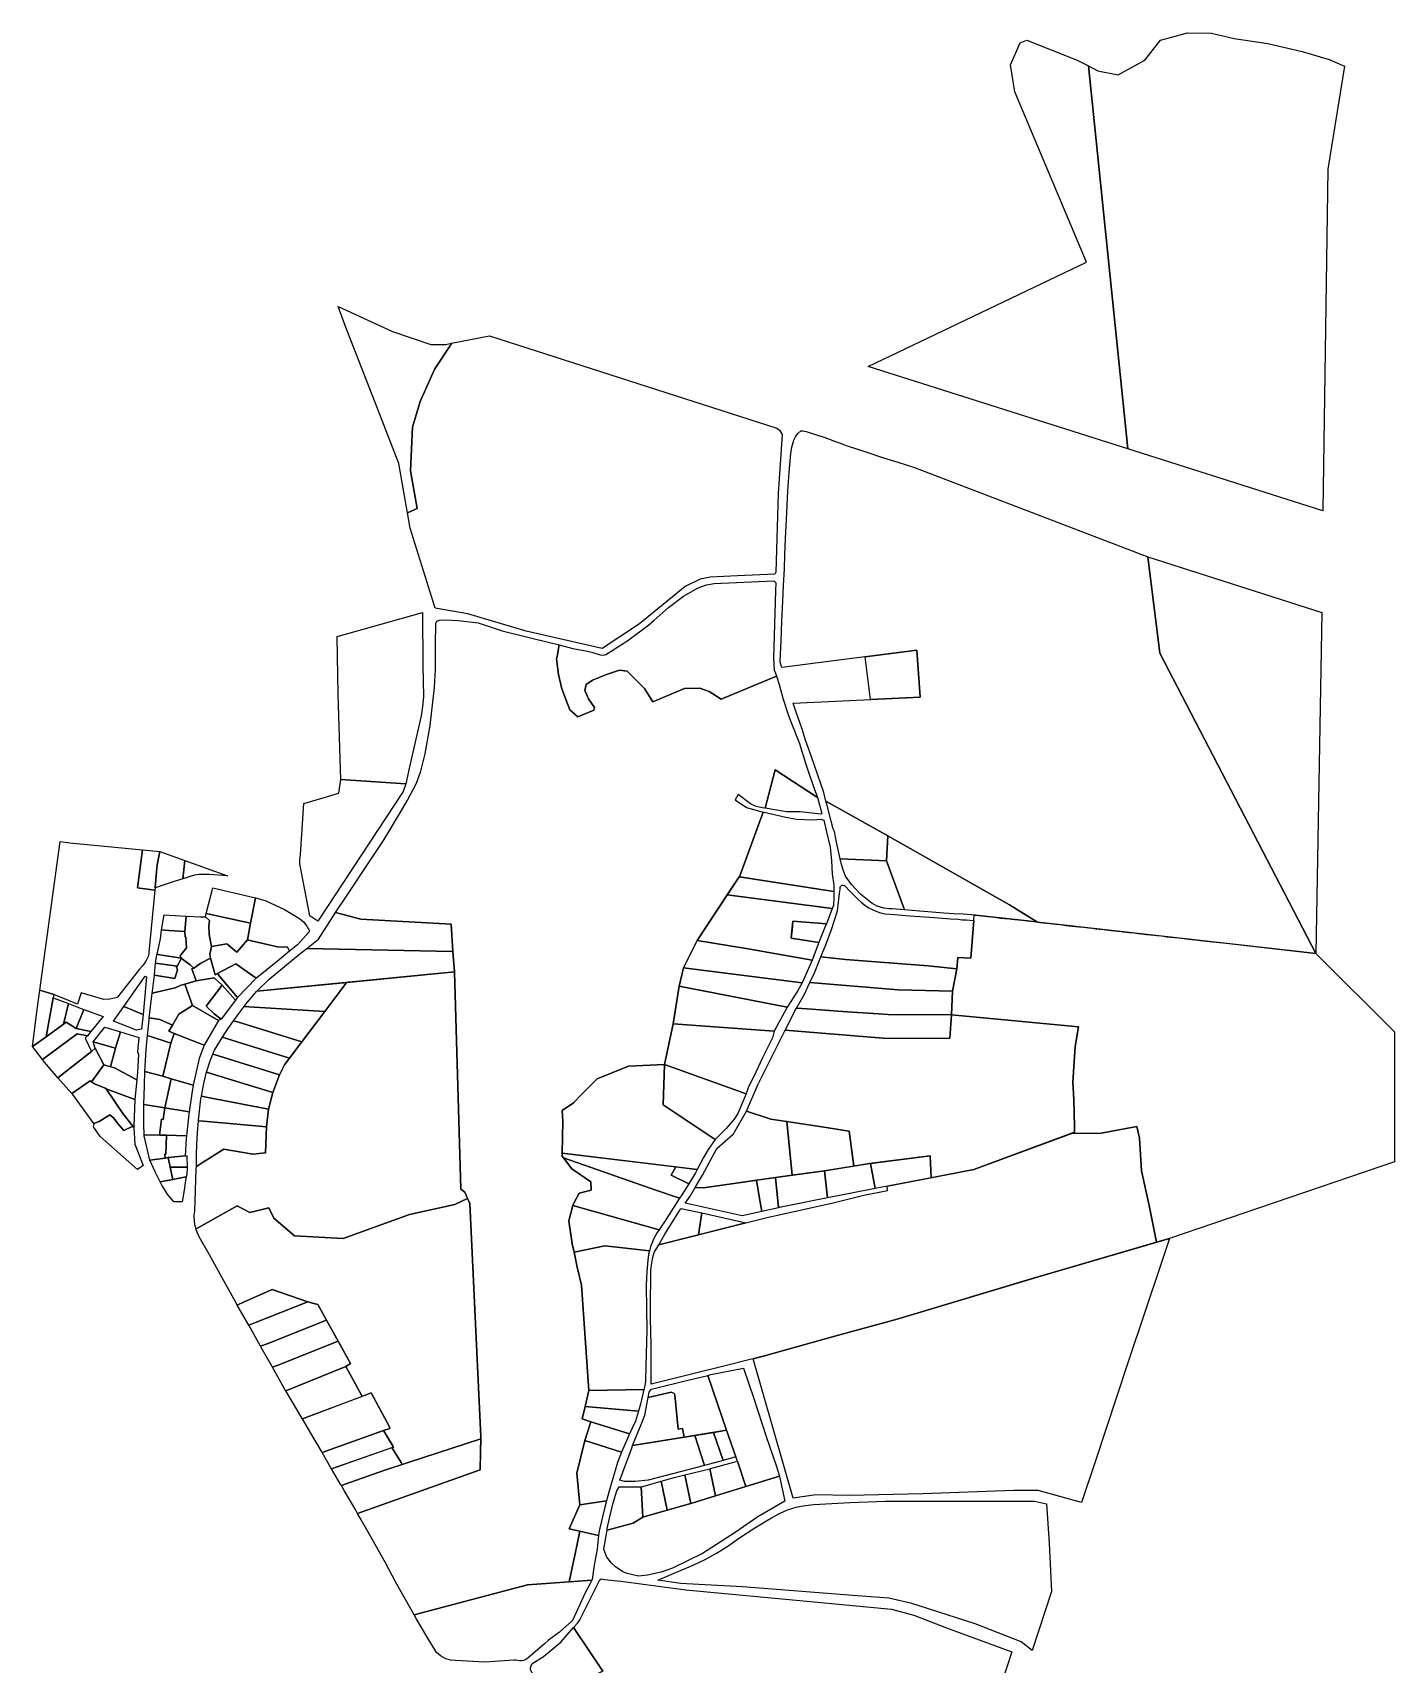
# Model space of a CAD drawing. Header units: millimetres. Extents: x 522658 to 553925, y 7796479 to 7820139.
# Drawn here: x 545948 to 547020, y 7798577 to 7799863 of the extents above; entities that cross this region are included whole.
import ezdxf

# ---------------------------------------------------------------- set-up
doc = ezdxf.new("R2010")
doc.units = ezdxf.units.MM
doc.layers.add('ZONA RESIDENCIAL 2 (ZR_2)', color=2, linetype='Continuous')

msp = doc.modelspace()

# ---------------------------------------------------------------- linework, layer by layer
at = {"layer": 'ZONA RESIDENCIAL 2 (ZR_2)'}
for points in [[(546779.2, 7799836.8), (546810.3, 7799535.1), (546605.8, 7799600), (546777.8, 7799682.1), (546721.2, 7799816.5), (546718, 7799837.7), (546725.4, 7799855.1), (546730.7, 7799857.2), (546770.4, 7799841.3), (546779.2, 7799836.8)], [(546810.3, 7799535.1), (546779.2, 7799836.8), (546786.8, 7799832.9), (546802.7, 7799829.7), (546823.8, 7799841.3), (546836, 7799857.2), (546857.2, 7799863), (546876.2, 7799862.5), (546894.2, 7799858.3), (546920.7, 7799854.6), (546947.6, 7799848.2), (546968.8, 7799841.9), (546981, 7799836.6), (546967.8, 7799755.6), (546964, 7799486.3), (546810.3, 7799535.1)], [(546277.4, 7799618.3), (546277.1, 7799617.5), (546264.3, 7799598.2), (546261.7, 7799592.3), (546252.9, 7799572.5), (546246.7, 7799552.3), (546245.1, 7799517.7), (546250.4, 7799488.1), (546242.9, 7799484.7), (546236, 7799523.5), (546219.3, 7799566.9), (546193.9, 7799631.6), (546188.2, 7799647.3), (546230.9, 7799627.6), (546261.2, 7799617.2), (546273, 7799617.4), (546277.4, 7799618.3)], [(546242.9, 7799484.7), (546250.4, 7799488.1), (546245.1, 7799517.7), (546246.7, 7799552.3), (546252.9, 7799572.5), (546261.7, 7799592.3), (546264.3, 7799598.2), (546277.1, 7799617.5), (546277.4, 7799618.3), (546307.3, 7799624.2), (546533.9, 7799551.4), (546536, 7799549.9), (546538, 7799546.5), (546534.9, 7799499.8), (546533, 7799437.8), (546532.1, 7799436.4), (546502.7, 7799435), (546481.3, 7799433.9), (546473.4, 7799432.5), (546461.6, 7799426.7), (546425.5, 7799397.1), (546396.2, 7799377.9), (546336.3, 7799391.4), (546290.3, 7799405.1), (546264.7, 7799409.5), (546263.4, 7799413.8), (546245, 7799472.7), (546242.9, 7799484.7)], [(546739.2, 7799162.2), (546717.1, 7799175.7), (546621.2, 7799230.2), (546572.5, 7799257.6), (546570.7, 7799264.4), (546565.9, 7799278.7), (546561.1, 7799292.5), (546556.2, 7799306.4), (546553.7, 7799314.2), (546549, 7799327.6), (546546.7, 7799334.6), (546646.7, 7799339.5), (546644, 7799376.5), (546537.6, 7799362.9), (546536.5, 7799366.9), (546536.3, 7799368.1), (546537.2, 7799383.6), (546537.8, 7799399.4), (546538.5, 7799415.2), (546539.1, 7799427.5), (546539.7, 7799440.5), (546540.1, 7799451.7), (546540.7, 7799464.5), (546541.3, 7799479.5), (546542.4, 7799501.7), (546543.4, 7799516.5), (546544.8, 7799531.4), (546545.7, 7799536.5), (546547.3, 7799541.9), (546548.4, 7799544.5), (546550.4, 7799547.2), (546552.8, 7799549.2), (546554.3, 7799549.4), (546557, 7799548.8), (546571.7, 7799544), (546589.2, 7799537.4), (546604.8, 7799532.4), (546617.8, 7799528.1), (546629.2, 7799524.5), (546642.2, 7799520.3), (546826.2, 7799450.1), (546835.5, 7799374), (546958.5, 7799137.5), (546739.2, 7799162.2)], [(546826.2, 7799450.1), (546963.1, 7799406.1), (546958.5, 7799137.5), (546835.5, 7799374), (546826.2, 7799450.1)], [(546533.5, 7799356.1), (546489.9, 7799337.9), (546480.5, 7799344), (546473.1, 7799346.5), (546461, 7799346.2), (546436.1, 7799335.8), (546429.5, 7799346.2), (546422.7, 7799353.2), (546416, 7799359.8), (546409.8, 7799360.6), (546400.5, 7799357.6), (546388.6, 7799352.9), (546383.6, 7799349.5), (546382.5, 7799344.7), (546385.3, 7799338.1), (546390.2, 7799331.2), (546389.6, 7799329.1), (546377, 7799324), (546370.8, 7799329.4), (546364.5, 7799345.9), (546361.9, 7799357.2), (546360.3, 7799369.6), (546360.7, 7799371.6), (546362.2, 7799380.6), (546373.2, 7799377.9), (546383.4, 7799376), (546384.6, 7799375.8), (546388.8, 7799374.7), (546394.7, 7799372.9), (546397, 7799372.5), (546399.2, 7799373), (546403.3, 7799375.7), (546416.3, 7799384.2), (546432.9, 7799396.5), (546437.2, 7799400.2), (546448.4, 7799410.2), (546460.3, 7799419), (546471.7, 7799425.7), (546478.3, 7799427.9), (546484.4, 7799429), (546531.5, 7799431), (546533, 7799429.6), (546532.8, 7799423.3), (546531.1, 7799370.3), (546531.7, 7799360.5), (546532.2, 7799360), (546533.5, 7799356.1)], [(546190.2, 7799274.5), (546188.1, 7799341.6), (546187.3, 7799386.8), (546187.3, 7799387.3), (546254.6, 7799406.2), (546254.8, 7799364.4), (546255.3, 7799339.6), (546254.7, 7799332.2), (546253.7, 7799324.7), (546244.5, 7799284.5), (546241.5, 7799271.1), (546190.2, 7799274.5)], [(546370.1, 7798642.4), (546337.3, 7798639.9), (546248, 7798616.3), (546241.2, 7798628.4), (546233.3, 7798642.3), (546225.5, 7798657.2), (546212.6, 7798680.1), (546206.4, 7798691.3), (546203.5, 7798696.2), (546300, 7798730.6), (546300.5, 7798756.7), (546291.8, 7798940.4), (546288.1, 7798949.3), (546284.8, 7798951.8), (546279.8, 7799123.1), (546278.6, 7799139), (546277.2, 7799160.5), (546206.1, 7799164.6), (546186.1, 7799169.7), (546195.4, 7799183.3), (546212.3, 7799209.1), (546224.4, 7799227.3), (546238.2, 7799250.1), (546242.8, 7799258.4), (546249.9, 7799271.7), (546253.4, 7799281.1), (546256.8, 7799294.8), (546260.8, 7799317), (546264.1, 7799347), (546264.9, 7799361.3), (546265, 7799367.5), (546265, 7799380.9), (546265.1, 7799397.5), (546266, 7799399.4), (546267.7, 7799400.1), (546272.4, 7799400.3), (546282.8, 7799399.9), (546298.4, 7799398.1), (546317.3, 7799391.8), (546356.8, 7799382.1), (546361.4, 7799380.8), (546362.2, 7799380.6), (546360.7, 7799371.6), (546360.3, 7799369.6), (546361.9, 7799357.2), (546364.5, 7799345.9), (546370.8, 7799329.4), (546377, 7799324), (546389.6, 7799329.1), (546390.2, 7799331.2), (546385.3, 7799338.1), (546382.5, 7799344.7), (546383.6, 7799349.5), (546388.6, 7799352.9), (546400.5, 7799357.6), (546409.8, 7799360.6), (546416, 7799359.8), (546422.7, 7799353.2), (546429.5, 7799346.2), (546436.1, 7799335.8), (546461, 7799346.2), (546473.1, 7799346.5), (546480.5, 7799344), (546489.9, 7799337.9), (546533.5, 7799356.1), (546535.7, 7799349.4), (546538.6, 7799338.6), (546543, 7799325.1), (546545.2, 7799319.6), (546551.6, 7799302.9), (546556.4, 7799287.5), (546559.2, 7799278.7), (546563.2, 7799267.4), (546565.8, 7799260.5), (546565.8, 7799260.4), (546532.5, 7799282.2), (546524.5, 7799251.9), (546524.1, 7799252), (546522.5, 7799252.2), (546519.9, 7799252.7), (546517.4, 7799253.4), (546513.1, 7799255.5), (546503.4, 7799262.8), (546500.9, 7799258.6), (546509.8, 7799252.6), (546523.1, 7799248.9), (546504.3, 7799197.8), (546504.1, 7799197.8), (546471.1, 7799147.6), (546460.2, 7799126.1), (546456.8, 7799111.7), (546452, 7799082.1), (546445.2, 7799050.1), (546417, 7799048.7), (546392.2, 7799038.8), (546380.2, 7799026.7), (546373.6, 7799019.7), (546364.7, 7799013.8), (546365.1, 7799005.3), (546364.8, 7798980.2), (546364.7, 7798977.8), (546365.8, 7798976.4), (546372.3, 7798967.9), (546387.2, 7798957.5), (546387.6, 7798950.9), (546378.1, 7798948.6), (546373.6, 7798940.3), (546373.2, 7798939), (546369.8, 7798926.8), (546372.5, 7798908.8), (546374, 7798902), (546376.6, 7798890.2), (546380, 7798876), (546385.8, 7798793.2), (546382.8, 7798780.5), (546380.5, 7798770.8), (546387.3, 7798768.5), (546382.5, 7798753.8), (546376.2, 7798728.1), (546378.6, 7798702.9), (546370.1, 7798684), (546378.5, 7798682.2), (546376.1, 7798670.7), (546370.1, 7798642.4)], [(546607.6, 7799337.5), (546603.4, 7799371.3), (546644, 7799376.5), (546646.7, 7799339.5), (546607.6, 7799337.5)], [(546158.1, 7799211.1), (546158.4, 7799215.4), (546161.2, 7799255.6), (546188.8, 7799263.8), (546190.2, 7799274.5), (546241.5, 7799271.1), (546239.3, 7799265.2), (546172.1, 7799162.9), (546165.8, 7799167.2), (546157.9, 7799208), (546158.1, 7799211.1)], [(546565.8, 7799260.4), (546569.2, 7799247.7), (546568.4, 7799247.3), (546552.2, 7799249), (546541.5, 7799249), (546524.5, 7799251.9), (546532.5, 7799282.2), (546565.8, 7799260.4)], [(546504.3, 7799197.8), (546523.1, 7799248.9), (546523.7, 7799248.7), (546540.8, 7799244.9), (546549.3, 7799243.2), (546562.1, 7799242.8), (546568.4, 7799243.4), (546570.7, 7799242.6), (546572.6, 7799234.4), (546575.7, 7799221.2), (546576.8, 7799210.6), (546577.5, 7799200.3), (546578.7, 7799191.4), (546578.8, 7799186.2), (546504.3, 7799197.8)], [(546620.2, 7799210.6), (546583.8, 7799212), (546583.8, 7799212), (546580.9, 7799225.1), (546579.1, 7799233.5), (546578.2, 7799235.8), (546576.6, 7799241.8), (546573.2, 7799255), (546572.5, 7799257.6), (546621.2, 7799230.2), (546620.2, 7799210.6)], [(545982.8, 7799097.4), (545964.1, 7799105.1), (545953.2, 7799108.5), (545969.1, 7799225.6), (545976.8, 7799224.7), (546034, 7799219.2), (546030.1, 7799189.2), (546043.8, 7799187.3), (546038.8, 7799135.7), (546036.7, 7799131.4), (546034.3, 7799127.9), (546031.8, 7799125), (546014.4, 7799103.1), (546013, 7799102.6), (546008.3, 7799101.4), (546003.7, 7799101.2), (545985.7, 7799106.5), (545982.8, 7799097.4)], [(546634.3, 7799171.8), (546620.2, 7799210.6), (546621.2, 7799230.2), (546717.1, 7799175.7), (546739.2, 7799162.2), (546731.2, 7799163.1), (546731, 7799163.1), (546690.2, 7799167.7), (546680.6, 7799168.4), (546673.4, 7799168.8), (546665.3, 7799169.2), (546646.5, 7799170.7), (546634.3, 7799171.8)], [(546047.6, 7799217.9), (546045.7, 7799207.3), (546045, 7799202), (546044, 7799189.3), (546043.8, 7799187.3), (546030.1, 7799189.2), (546034, 7799219.2), (546047.6, 7799217.9)], [(546067.4, 7799210.8), (546065.8, 7799196.2), (546059.1, 7799194.1), (546044, 7799189.3), (546045, 7799202), (546045.7, 7799207.3), (546047.6, 7799217.9), (546067.4, 7799210.8)], [(546065.8, 7799196.2), (546067.4, 7799210.8), (546101, 7799198.7), (546086.7, 7799199.7), (546081.2, 7799199.8), (546078.7, 7799199.7), (546074.9, 7799199.1), (546065.8, 7799196.2)], [(546620.2, 7799210.6), (546634.3, 7799171.8), (546624.7, 7799172.6), (546622.3, 7799172.7), (546618.1, 7799173.2), (546612.9, 7799174.8), (546608.9, 7799176.8), (546599.8, 7799184.2), (546592.7, 7799191.9), (546587.9, 7799198.4), (546586.3, 7799202.6), (546584.8, 7799207.6), (546583.8, 7799212), (546620.2, 7799210.6)], [(546577.5, 7799173), (546494.7, 7799183.6), (546504.1, 7799197.8), (546578.8, 7799186.2), (546578.8, 7799181.7), (546578.4, 7799175.2), (546577.5, 7799173)], [(546123.2, 7799181.3), (546119.1, 7799161.3), (546084.3, 7799169), (546089.4, 7799189.3), (546123.2, 7799181.3)], [(546577.5, 7799173), (546572.8, 7799160.9), (546546.5, 7799162.8), (546545.8, 7799155.9), (546545.2, 7799149.5), (546566.9, 7799146.2), (546561.6, 7799132.1), (546509.5, 7799141.4), (546471.1, 7799147.6), (546483.7, 7799166.8), (546494.7, 7799183.6), (546577.5, 7799173)], [(546689.1, 7799163.4), (546686.5, 7799133.8), (546676.5, 7799134.2), (546675.6, 7799125.5), (546653.1, 7799127.7), (546587.8, 7799132.8), (546568.5, 7799134.7), (546572.4, 7799144.3), (546576.9, 7799156.4), (546581.6, 7799171), (546583.5, 7799186.7), (546583.6, 7799188), (546583.8, 7799189.5), (546584, 7799190.3), (546584.2, 7799190.5), (546585, 7799191.2), (546585.8, 7799191.4), (546587.2, 7799191), (546588.1, 7799190), (546590.8, 7799187.2), (546594.2, 7799183.7), (546597.8, 7799180), (546600.2, 7799177.8), (546603.3, 7799175.4), (546606.4, 7799173.4), (546609, 7799172), (546612.5, 7799170.5), (546615.5, 7799169.5), (546619.2, 7799168.8), (546626.4, 7799168.2), (546638.5, 7799167.2), (546657.9, 7799165.7), (546670.7, 7799164.8), (546676.6, 7799164.4), (546679.7, 7799164.1), (546682.9, 7799163.9), (546689.1, 7799163.4)], [(546156.1, 7799144.3), (546149.9, 7799139.2), (546148.2, 7799142.5), (546140.3, 7799142.8), (546119.8, 7799147.5), (546116.8, 7799148.2), (546119.1, 7799161.3), (546123.2, 7799181.3), (546130.8, 7799179.1), (546145.9, 7799172), (546157.7, 7799164.9), (546160.9, 7799162.5), (546163.5, 7799159.1), (546165.5, 7799155.4), (546165.3, 7799154.4), (546156.1, 7799144.3)], [(546278.6, 7799139), (546163.5, 7799141.5), (546172.8, 7799148.7), (546183.9, 7799166.4), (546186.1, 7799169.7), (546206.1, 7799164.6), (546277.2, 7799160.5), (546278.6, 7799139)], [(546067.3, 7799154.7), (546054.8, 7799155.6), (546049.1, 7799156), (546051.1, 7799168), (546068.4, 7799167), (546067.3, 7799154.7)], [(546083.6, 7799166.4), (546086.8, 7799163.5), (546086.3, 7799159.2), (546086.6, 7799152.3), (546088.3, 7799143), (546087.2, 7799136.8), (546087.6, 7799133.9), (546080.1, 7799129.9), (546074.4, 7799126), (546071.6, 7799128.5), (546065.5, 7799133), (546063.4, 7799135.4), (546068.8, 7799141.8), (546068.1, 7799150.2), (546067.6, 7799150.5), (546067.3, 7799154.7), (546068.4, 7799167), (546079.8, 7799166.3), (546083.6, 7799166.4)], [(546116.8, 7799148.2), (546108.4, 7799138.5), (546100.6, 7799145.2), (546088.3, 7799143), (546086.6, 7799152.3), (546086.3, 7799159.2), (546086.8, 7799163.5), (546083.6, 7799166.4), (546084.3, 7799169), (546119.1, 7799161.3), (546116.8, 7799148.2)], [(546545.2, 7799149.5), (546546.5, 7799162.8), (546572.8, 7799160.9), (546572.5, 7799160.1), (546567.2, 7799147), (546566.9, 7799146.2), (546545.2, 7799149.5)], [(546832.9, 7798909.9), (546827, 7798938.8), (546821.1, 7798966.2), (546819.5, 7798992), (546817.5, 7799001.2), (546788.1, 7798995.6), (546766.7, 7798996), (546768.4, 7798996.6), (546768.4, 7799001.1), (546767.8, 7799022.5), (546767, 7799036), (546768.9, 7799064.3), (546771.5, 7799079.7), (546671.3, 7799089), (546672.2, 7799107.9), (546675.6, 7799125.5), (546676.5, 7799134.2), (546686.5, 7799133.8), (546689.1, 7799163.4), (546689.3, 7799167.7), (546690.8, 7799167.6), (546692.8, 7799167.4), (546695.5, 7799167.1), (546697.7, 7799166.8), (546700, 7799166.6), (546702.8, 7799166.3), (546705.2, 7799166), (546707.1, 7799165.8), (546710.1, 7799165.4), (546713.1, 7799165.1), (546715.2, 7799164.9), (546718.6, 7799164.5), (546721.2, 7799164.2), (546724.2, 7799163.9), (546726.8, 7799163.6), (546731.3, 7799163.1), (546733.7, 7799162.8), (546738, 7799162.3), (546740.9, 7799162), (546743.9, 7799161.6), (546746.9, 7799161.3), (546749.1, 7799161.1), (546751.6, 7799160.8), (546753.6, 7799160.6), (546756.9, 7799160.2), (546761.8, 7799159.6), (546766.3, 7799159.1), (546772, 7799158.5), (546775.5, 7799158.1), (546779.6, 7799157.6), (546782.5, 7799157.3), (546784.1, 7799157.1), (546785.1, 7799157), (546786.6, 7799156.8), (546788.1, 7799156.7), (546789.8, 7799156.5), (546793, 7799156.1), (546795.2, 7799155.9), (546797.1, 7799155.7), (546798.2, 7799155.5), (546800.1, 7799155.3), (546802.4, 7799155.1), (546805.1, 7799154.8), (546806.7, 7799154.6), (546811.1, 7799154.1), (546815.2, 7799153.7), (546818.5, 7799153.3), (546821.2, 7799153), (546825.1, 7799152.5), (546828.1, 7799152.2), (546833.1, 7799151.6), (546836.5, 7799151.3), (546838.7, 7799151), (546841.3, 7799150.7), (546844, 7799150.4), (546850.1, 7799149.7), (546860.5, 7799148.6), (546863.8, 7799148.2), (546867.5, 7799147.8), (546874.7, 7799147), (546887.9, 7799145.5), (546958.5, 7799137.5), (547020.3, 7799075.8), (547020.3, 7798973.4), (546843.1, 7798912.9), (546832.9, 7798909.9)], [(546064.8, 7799133.8), (546047.7, 7799136.4), (546045.5, 7799136.8), (546048.2, 7799148.9), (546049.1, 7799156), (546054.8, 7799155.6), (546067.3, 7799154.7), (546067.6, 7799150.5), (546068.1, 7799150.2), (546068.8, 7799141.8), (546063.4, 7799135.4), (546064.8, 7799133.8)], [(546123.7, 7799117.9), (546107.7, 7799129.4), (546093.2, 7799121.6), (546091.4, 7799120.6), (546087.6, 7799133.9), (546087.2, 7799136.8), (546088.3, 7799143), (546100.6, 7799145.2), (546108.4, 7799138.5), (546116.8, 7799148.2), (546119.8, 7799147.5), (546140.3, 7799142.8), (546148.2, 7799142.5), (546149.9, 7799139.2), (546140.4, 7799131.4), (546124.1, 7799118.2), (546123.7, 7799117.9)], [(546561.6, 7799132.1), (546553.7, 7799114.4), (546460.2, 7799126.1), (546471.1, 7799147.6), (546509.5, 7799141.4), (546561.6, 7799132.1)], [(546043.4, 7799120.3), (546059.4, 7799117.7), (546061.6, 7799124.7), (546060.9, 7799126.7), (546061.3, 7799127.5), (546064.8, 7799133.8), (546065.5, 7799133), (546071.6, 7799128.5), (546074.4, 7799126), (546072.9, 7799125.5), (546076.2, 7799116), (546067.5, 7799113.4), (546063.8, 7799112.2), (546059.9, 7799110.4), (546041.7, 7799106.1), (546041.9, 7799107.8), (546043.4, 7799120.3)], [(546064.8, 7799133.8), (546061.3, 7799127.5), (546044.4, 7799129.8), (546045.4, 7799136.4), (546045.5, 7799136.8), (546047.7, 7799136.4), (546064.8, 7799133.8)], [(546107.2, 7799100.8), (546096.7, 7799112.6), (546090.4, 7799118.4), (546076.2, 7799116), (546072.9, 7799125.5), (546074.4, 7799126), (546080.1, 7799129.9), (546087.6, 7799133.9), (546091.4, 7799120.6), (546093.2, 7799121.6), (546094.4, 7799119.8), (546108.9, 7799102.7), (546108, 7799101.8), (546107.2, 7799100.8)], [(546279.8, 7799123.1), (546124.2, 7799107.7), (546133.8, 7799117.3), (546157.9, 7799137.2), (546163.5, 7799141.5), (546278.6, 7799139), (546279.8, 7799123.1)], [(546675.6, 7799125.5), (546672.2, 7799107.9), (546629.3, 7799108.7), (546559.8, 7799114.7), (546563.5, 7799122.2), (546568.5, 7799134.7), (546587.8, 7799132.8), (546653.1, 7799127.7), (546675.6, 7799125.5)], [(546034.6, 7799089.5), (546019.3, 7799095.6), (546036.2, 7799119.5), (546037.3, 7799119), (546034.6, 7799089.5)], [(546061.3, 7799127.5), (546060.9, 7799126.7), (546061.6, 7799124.7), (546059.4, 7799117.7), (546043.4, 7799120.3), (546043.4, 7799121), (546044.4, 7799129.8), (546061.3, 7799127.5)], [(546093.8, 7799084.7), (546073.5, 7799096.5), (546067.5, 7799113.4), (546076.2, 7799116), (546090.4, 7799118.4), (546096.7, 7799112.6), (546084.2, 7799095.9), (546090.6, 7799090), (546096, 7799085.8), (546093.8, 7799084.7)], [(546076.5, 7798969.7), (546080.6, 7798972.2), (546098.2, 7798983.2), (546121, 7798979.3), (546131, 7798980.4), (546131.8, 7799001), (546133.4, 7799014.7), (546136.6, 7799028), (546141.9, 7799041.8), (546145.9, 7799049.8), (546149.9, 7799055), (546159.5, 7799067.8), (546176.8, 7799090.6), (546194.3, 7799113.8), (546195, 7799114.7), (546279.8, 7799123.1), (546284.8, 7798951.8), (546288.1, 7798949.3), (546290.1, 7798944.5), (546280.2, 7798939.8), (546244.3, 7798931.8), (546192.1, 7798912.9), (546153.7, 7798915), (546137.6, 7798928.8), (546133.5, 7798937.1), (546118.7, 7798933.5), (546108.5, 7798938.7), (546078.6, 7798921.9), (546076.2, 7798920.5), (546075.6, 7798922.7), (546075, 7798926.4), (546074.8, 7798931.2), (546075.2, 7798934.5), (546075.9, 7798950.6), (546076.4, 7798967.7), (546076.5, 7798969.7)], [(546108.9, 7799102.7), (546094.4, 7799119.8), (546093.2, 7799121.6), (546107.7, 7799129.4), (546123.7, 7799117.9), (546108.9, 7799102.7)], [(546553.7, 7799114.4), (546550.1, 7799107.7), (546542, 7799095.1), (546456.8, 7799111.7), (546460.2, 7799126.1), (546553.7, 7799114.4)], [(545963.8, 7799102.6), (545958.1, 7799071.9), (545947.5, 7799064.1), (545951.1, 7799093.4), (545953.2, 7799108.5), (545964.1, 7799105.1), (545963.8, 7799102.6)], [(546073.5, 7799096.5), (546062.8, 7799089.6), (546057.7, 7799081), (546047.7, 7799085.4), (546039.4, 7799086.8), (546041.7, 7799106.1), (546059.9, 7799110.4), (546063.8, 7799112.2), (546067.5, 7799113.4), (546073.5, 7799096.5)], [(546096, 7799085.8), (546090.6, 7799090), (546084.2, 7799095.9), (546096.7, 7799112.6), (546107.2, 7799100.8), (546096, 7799085.8)], [(546177.6, 7799091.7), (546117.8, 7799095.5), (546114.2, 7799095.8), (546116.5, 7799098.9), (546124.2, 7799107.7), (546195, 7799114.7), (546194.3, 7799113.8), (546177.6, 7799091.7)], [(546542, 7799095.1), (546531.8, 7799076.2), (546452, 7799082.1), (546456.8, 7799111.7), (546542, 7799095.1)], [(546671.3, 7799089), (546621.4, 7799089.4), (546614, 7799090), (546589.1, 7799091.5), (546557.7, 7799093.8), (546549.3, 7799094.5), (546555.2, 7799105), (546559.8, 7799114.7), (546629.3, 7799108.7), (546672.2, 7799107.9), (546671.3, 7799089)], [(545958.1, 7799071.9), (545963.8, 7799102.6), (545975.8, 7799098), (545971.9, 7799081.9), (545958.1, 7799071.9)], [(545987.9, 7799093.3), (545981.9, 7799078.4), (545973.9, 7799083.4), (545971.9, 7799081.9), (545975.8, 7799098), (545982.2, 7799095.4), (545987.9, 7799093.3)], [(545981.9, 7799078.4), (545987.9, 7799093.3), (546003, 7799087.8), (545993.3, 7799076), (545981.9, 7799078.4)], [(546034.6, 7799089.5), (546033.3, 7799077.9), (546029.4, 7799077), (546011.1, 7799084.2), (546019.3, 7799095.6), (546034.6, 7799089.5)], [(546082.7, 7799065.1), (546058.9, 7799074.3), (546054.9, 7799076.3), (546057.7, 7799081), (546062.8, 7799089.6), (546073.5, 7799096.5), (546093.8, 7799084.7), (546082.7, 7799065.1)], [(546177.6, 7799091.7), (546176.8, 7799090.6), (546159.5, 7799067.8), (546108.8, 7799083.6), (546105.8, 7799084.5), (546108.6, 7799088.4), (546114.2, 7799095.8), (546117.8, 7799095.5), (546177.6, 7799091.7)], [(546670, 7799070.8), (546620.7, 7799070.5), (546540.4, 7799077), (546542.5, 7799080.9), (546548.1, 7799092.4), (546549.3, 7799094.5), (546557.7, 7799093.8), (546589.1, 7799091.5), (546614, 7799090), (546621.4, 7799089.4), (546671.3, 7799089), (546670, 7799070.8)], [(545990.6, 7799072.7), (545982.6, 7799074.1), (545955.2, 7799054), (545947.5, 7799064.1), (545958.1, 7799071.9), (545971.9, 7799081.9), (545973.9, 7799083.4), (545981.9, 7799078.4), (545993.3, 7799076), (545990.6, 7799072.7)], [(546016.6, 7799075.7), (546012.8, 7799062.9), (545995.1, 7799067.9), (546004.3, 7799079.5), (546016.6, 7799075.7)], [(546058.9, 7799074.3), (546056.4, 7799066.9), (546037.9, 7799072.8), (546037.9, 7799072.8), (546038.2, 7799075.2), (546039.2, 7799085.2), (546039.4, 7799086.8), (546047.7, 7799085.4), (546057.7, 7799081), (546054.9, 7799076.3), (546058.9, 7799074.3)], [(546159.5, 7799067.8), (546149.9, 7799055), (546100.3, 7799070.5), (546097.1, 7799071.5), (546101.2, 7799078), (546105.8, 7799084.5), (546108.8, 7799083.6), (546159.5, 7799067.8)], [(546531.8, 7799076.2), (546530.3, 7799070.9), (546522.6, 7799055.3), (546517.2, 7799044), (546511.2, 7799031.5), (546509.5, 7799027), (546445.2, 7799050.1), (546452, 7799082.1), (546531.8, 7799076.2)], [(546540.4, 7799077), (546620.7, 7799070.5), (546670, 7799070.8), (546671.3, 7799089), (546771.5, 7799079.7), (546768.9, 7799064.3), (546767, 7799036), (546767.8, 7799022.5), (546768.4, 7799001.1), (546768.4, 7798996.6), (546689, 7798967.2), (546655.5, 7798960.7), (546654.5, 7798978), (546606.8, 7798972), (546594.4, 7798970), (546590.9, 7798997.4), (546569.3, 7799000.8), (546529.1, 7799006.9), (546509.8, 7799013.2), (546518.7, 7799034), (546537.6, 7799071.7), (546540.4, 7799077)], [(545990.6, 7799072.7), (545988.9, 7799070.8), (545993.9, 7799060.3), (545967.3, 7799039.5), (545955.6, 7799053.4), (545955.2, 7799054), (545982.6, 7799074.1), (545990.6, 7799072.7)], [(546012.8, 7799062.9), (546008.9, 7799048.2), (546003.6, 7799049.8), (545996.8, 7799062.8), (545995.1, 7799067.9), (546012.8, 7799062.9)], [(546030, 7799043.6), (546029.5, 7799038), (546012, 7799047.3), (546008.9, 7799048.2), (546012.8, 7799062.9), (546016.6, 7799075.7), (546031.2, 7799071.2), (546030, 7799059.9), (546031, 7799058.2), (546030, 7799043.6)], [(546050.1, 7799040.8), (546036, 7799044.6), (546036.2, 7799048.7), (546037, 7799061.7), (546037.9, 7799072.8), (546056.4, 7799066.9), (546050.1, 7799040.8)], [(546073.9, 7799033.6), (546056.6, 7799038.8), (546050.1, 7799040.8), (546056.4, 7799066.9), (546058.9, 7799074.3), (546082.7, 7799065.1), (546078.6, 7799054.7), (546073.9, 7799033.6)], [(546149.9, 7799055), (546145.9, 7799049.8), (546141.9, 7799041.8), (546093.9, 7799056.8), (546089.5, 7799058.2), (546090.8, 7799061.3), (546097.1, 7799071.5), (546100.3, 7799070.5), (546149.9, 7799055)], [(545978.5, 7799027.2), (545967.3, 7799039.5), (545993.9, 7799060.3), (545996.8, 7799062.8), (546003.6, 7799049.8), (545994, 7799036.3), (545992.9, 7799037), (545978.5, 7799027.2)], [(546141.9, 7799041.8), (546136.6, 7799028), (546088.8, 7799042.7), (546084.5, 7799044), (546087.3, 7799053), (546089.5, 7799058.2), (546093.9, 7799056.8), (546141.9, 7799041.8)], [(546028, 7799022.5), (546005.5, 7799030.9), (546004.6, 7799031.3), (545996.2, 7799034.8), (545994, 7799036.3), (546003.6, 7799049.8), (546012, 7799047.3), (546029.5, 7799038), (546028, 7799022.5)], [(546051.7, 7799015.9), (546035.2, 7799018.6), (546035.6, 7799033.5), (546036, 7799044.6), (546050.1, 7799040.8), (546056.6, 7799038.8), (546051.7, 7799015.9)], [(546136.6, 7799028), (546133.4, 7799014.7), (546084.3, 7799024.2), (546080.5, 7799025), (546082.1, 7799033.7), (546084.3, 7799043.2), (546084.5, 7799044), (546088.8, 7799042.7), (546136.6, 7799028)], [(546471.1, 7798967.3), (546364.8, 7798980.2), (546365.1, 7799005.3), (546364.7, 7799013.8), (546373.6, 7799019.7), (546380.2, 7799026.7), (546392.2, 7799038.8), (546417, 7799048.7), (546445.2, 7799050.1), (546444.3, 7799018.2), (546485.3, 7798990.8), (546479.6, 7798982.9), (546476, 7798976.6), (546471.1, 7798967.3)], [(546485.3, 7798990.8), (546444.3, 7799018.2), (546445.2, 7799050.1), (546509.5, 7799027), (546503.1, 7799011.3), (546500.3, 7799006.9), (546494, 7798999.5), (546485.3, 7798990.8)], [(546026.5, 7799001.3), (546019.3, 7798998.1), (546014.1, 7799004), (546011.4, 7799007.7), (546008.2, 7799010.4), (546000, 7799005.2), (545995.6, 7799003.6), (545979.2, 7799026.4), (545978.5, 7799027.2), (545992.9, 7799037), (545994, 7799036.3), (545996.2, 7799034.8), (546004.6, 7799031.3), (546005.5, 7799030.9), (546018.5, 7799011.3), (546026.5, 7799001.3)], [(546028, 7799022.5), (546027.1, 7799001.4), (546027.2, 7799000.4), (546018.5, 7799011.3), (546005.5, 7799030.9), (546028, 7799022.5)], [(546070.8, 7799012.7), (546051.7, 7799015.9), (546056.6, 7799038.8), (546073.9, 7799033.6), (546072.9, 7799027.1), (546070.8, 7799012.7)], [(546047.5, 7798994.4), (546035.3, 7798994.7), (546035, 7799002.8), (546035.2, 7799018.6), (546051.7, 7799015.9), (546050.3, 7799006.7), (546049, 7799006.9), (546047.5, 7798994.4)], [(546068.8, 7798993.9), (546052.9, 7798994.3), (546047.5, 7798994.4), (546049, 7799006.9), (546050.3, 7799006.7), (546051.7, 7799015.9), (546070.8, 7799012.7), (546070.5, 7799010.9), (546068.8, 7798993.9)], [(546133.4, 7799014.7), (546131.8, 7799001), (546082, 7799005.3), (546078.1, 7799005.7), (546078.1, 7799006.2), (546080.1, 7799023), (546080.5, 7799025), (546084.3, 7799024.2), (546133.4, 7799014.7)], [(546026.5, 7799001.3), (546027.2, 7799000.4), (546028.1, 7798987.1), (546034.5, 7798970.5), (546030, 7798967.2), (546000.6, 7798993.2), (545995.4, 7799000.8), (545996, 7799003), (545995.6, 7799003.6), (546000, 7799005.2), (546008.2, 7799010.4), (546011.4, 7799007.7), (546014.1, 7799004), (546019.3, 7798998.1), (546026.5, 7799001.3)], [(546131.8, 7799001), (546131, 7798980.4), (546121, 7798979.3), (546098.2, 7798983.2), (546080.6, 7798972.2), (546076.5, 7798969.7), (546076.6, 7798978.5), (546076.8, 7798987.3), (546077.3, 7798996.2), (546078.1, 7799005.7), (546082, 7799005.3), (546131.8, 7799001)], [(546541.6, 7799005), (546546, 7798962.8), (546532.8, 7798961), (546476, 7798952.7), (546469.5, 7798953), (546475.3, 7798962.8), (546486.5, 7798983.8), (546499.6, 7798995.3), (546509.8, 7799013.2), (546529.1, 7799006.9), (546541.6, 7799005)], [(546590.9, 7798997.4), (546594.4, 7798970), (546571.3, 7798966.3), (546546, 7798962.8), (546541.6, 7799005), (546569.3, 7799000.8), (546590.9, 7798997.4)], [(546051.8, 7798976.3), (546039.8, 7798974.5), (546035.4, 7798993.8), (546035.3, 7798994.7), (546047.5, 7798994.4), (546052.9, 7798994.3), (546052.4, 7798979.3), (546051.6, 7798979.3), (546051.8, 7798976.3)], [(546067.7, 7798978), (546054.2, 7798976.7), (546051.8, 7798976.3), (546051.6, 7798979.3), (546052.4, 7798979.3), (546052.9, 7798994.3), (546068.8, 7798993.9), (546068.5, 7798991.8), (546067.7, 7798978)], [(546817.5, 7799001.2), (546819.5, 7798992), (546821.1, 7798966.2), (546827, 7798938.8), (546832.9, 7798909.9), (546741.5, 7798883.3), (546738.6, 7798882.4), (546628.5, 7798849.4), (546579.6, 7798835.8), (546524.2, 7798820.4), (546496.2, 7798813.3), (546434.7, 7798798), (546434.7, 7798828.9), (546434.3, 7798850.2), (546434.3, 7798864.6), (546434.5, 7798880.9), (546434.5, 7798888), (546435.2, 7798893.7), (546436.2, 7798897.9), (546437.2, 7798901.8), (546440.8, 7798907.9), (546509.3, 7798925.3), (546527.3, 7798929.6), (546578.2, 7798941.1), (546602.4, 7798946.9), (546621.1, 7798950.7), (546620.6, 7798954), (546689, 7798967.2), (546766.7, 7798996), (546788.1, 7798995.6), (546817.5, 7799001.2)], [(546057.9, 7798959.4), (546048, 7798957.6), (546044.1, 7798965.3), (546039.8, 7798974.5), (546051.8, 7798976.3), (546054.2, 7798976.7), (546055.8, 7798969.1), (546057.9, 7798959.4)], [(546069.2, 7798969.1), (546055.8, 7798969.1), (546054.2, 7798976.7), (546067.7, 7798978), (546069.1, 7798978.1), (546069.2, 7798969.1)], [(546454.2, 7798969.3), (546450.5, 7798962.8), (546464.4, 7798956), (546459, 7798947.4), (546457.2, 7798944.6), (546438.5, 7798951.1), (546365.8, 7798976.4), (546364.7, 7798977.8), (546364.8, 7798980.2), (546454.2, 7798969.3)], [(546655.5, 7798960.7), (546611.2, 7798952.2), (546607.5, 7798972), (546654.5, 7798978), (546655.5, 7798960.7)], [(546068.5, 7798961.4), (546057.9, 7798959.4), (546055.8, 7798969.1), (546069.2, 7798969.1), (546068.9, 7798963.4), (546068.5, 7798961.4)], [(546457.2, 7798944.6), (546445.8, 7798926.8), (546442, 7798921.1), (546441, 7798919.6), (546373.2, 7798939), (546373.6, 7798940.3), (546378.1, 7798948.6), (546387.6, 7798950.9), (546387.2, 7798957.5), (546372.3, 7798967.9), (546365.8, 7798976.4), (546438.5, 7798951.1), (546457.2, 7798944.6)], [(546464.4, 7798956), (546450.5, 7798962.8), (546454.2, 7798969.3), (546471.1, 7798967.3), (546469.6, 7798964.5), (546464.4, 7798956)], [(546573.8, 7798944.8), (546535.8, 7798937.2), (546535.1, 7798937), (546532.8, 7798961), (546571.3, 7798966.3), (546573.8, 7798944.8)], [(546611.2, 7798952.2), (546592.5, 7798948.6), (546573.8, 7798944.8), (546571.3, 7798966.3), (546606.8, 7798972), (546607.5, 7798972), (546611.2, 7798952.2)], [(546048, 7798957.6), (546057.9, 7798959.4), (546068.5, 7798961.4), (546067.9, 7798958.5), (546067, 7798951.1), (546065.4, 7798941.9), (546058.8, 7798941.8), (546053.7, 7798947.9), (546049.3, 7798954.9), (546048, 7798957.6)], [(546517.7, 7798958.8), (546520.1, 7798944.4), (546521.9, 7798934.1), (546506.6, 7798930.7), (546461.5, 7798940.8), (546465.5, 7798946.3), (546469.5, 7798953), (546476, 7798952.7), (546514.5, 7798958.3), (546517.3, 7798958.7), (546517.7, 7798958.8)], [(546520.1, 7798944.4), (546517.7, 7798958.8), (546532.8, 7798961), (546535.1, 7798937), (546521.9, 7798934.1), (546520.1, 7798944.4)], [(546194.3, 7798812.1), (546197.8, 7798814.3), (546172.3, 7798861), (546169, 7798861.7), (546164.4, 7798862.9), (546136.2, 7798872.8), (546114.2, 7798862.9), (546108.7, 7798860.4), (546108.6, 7798860.6), (546098, 7798879.5), (546086.8, 7798899.9), (546078.8, 7798914.1), (546076.4, 7798919.7), (546076.2, 7798920.5), (546078.6, 7798921.9), (546108.5, 7798938.7), (546118.7, 7798933.5), (546133.5, 7798937.1), (546137.6, 7798928.8), (546153.7, 7798915), (546192.1, 7798912.9), (546244.3, 7798931.8), (546280.2, 7798939.8), (546290.1, 7798944.5), (546291.8, 7798940.4), (546300.5, 7798756.7), (546300.5, 7798755), (546243.3, 7798736.5), (546238.6, 7798734.9), (546237.8, 7798736.3), (546230.6, 7798748.1), (546231.8, 7798748.5), (546224, 7798761.5), (546228.9, 7798763.3), (546228.6, 7798764.5), (546214.3, 7798791.2), (546207.1, 7798788.5), (546206.6, 7798789.5), (546206.5, 7798789.5), (546194.3, 7798812.1)], [(546433.4, 7798903.1), (546398.3, 7798907.1), (546374, 7798902), (546372.5, 7798908.8), (546369.8, 7798926.8), (546373.2, 7798939), (546441, 7798919.6), (546439.5, 7798917.5), (546437, 7798912.9), (546434.2, 7798906.3), (546433.4, 7798903.1)], [(546474.8, 7798933.2), (546472.2, 7798915.9), (546440.8, 7798907.9), (546445.6, 7798916.2), (546458, 7798936), (546458.4, 7798936.6), (546474.8, 7798933.2)], [(546472.2, 7798915.9), (546474.8, 7798933.2), (546509.3, 7798925.3), (546472.2, 7798915.9)], [(546773.9, 7798704.9), (546739.7, 7798714.2), (546720.5, 7798714.2), (546648.9, 7798711.6), (546591.1, 7798710.5), (546564.5, 7798710.8), (546546.7, 7798708.4), (546515.1, 7798818.1), (546524.2, 7798820.4), (546579.6, 7798835.8), (546628.5, 7798849.4), (546741.5, 7798883.3), (546843.1, 7798912.9), (546836.6, 7798893.3), (546810.7, 7798815.8), (546784.3, 7798736), (546773.9, 7798704.9)], [(546385.8, 7798793.2), (546380, 7798876), (546376.6, 7798890.2), (546374, 7798902), (546398.3, 7798907.1), (546433.4, 7798903.1), (546432.7, 7798900.3), (546432.1, 7798895.8), (546431.4, 7798886.7), (546430.9, 7798876.5), (546431.2, 7798857), (546431.4, 7798841.5), (546431.2, 7798831.3), (546430.5, 7798812.7), (546430.2, 7798800), (546429.9, 7798797), (546429.1, 7798793.8), (546385.8, 7798793.2)], [(546164.4, 7798862.9), (546123.2, 7798846.6), (546117.7, 7798844.5), (546108.7, 7798860.4), (546114.2, 7798862.9), (546136.2, 7798872.8), (546164.4, 7798862.9)], [(546117.7, 7798844.5), (546123.2, 7798846.6), (546164.4, 7798862.9), (546169, 7798861.7), (546172.3, 7798861), (546179.1, 7798848.5), (546132.3, 7798830), (546127.1, 7798828), (546117.7, 7798844.5)], [(546127.1, 7798828), (546132.3, 7798830), (546179.1, 7798848.5), (546188.2, 7798831.9), (546141.4, 7798813.4), (546136.4, 7798811.4), (546127.6, 7798827), (546127.1, 7798828)], [(546136.4, 7798811.4), (546141.4, 7798813.4), (546188.2, 7798831.9), (546197.8, 7798814.3), (546194.3, 7798812.1), (546146.9, 7798792.9), (546146.3, 7798794), (546136.4, 7798811.4)], [(546194.3, 7798812.1), (546206.5, 7798789.5), (546206.6, 7798789.5), (546207.1, 7798788.5), (546160, 7798770.7), (546159.5, 7798771.7), (546146.9, 7798792.9), (546194.3, 7798812.1)], [(546535.9, 7798725.6), (546509.4, 7798717.6), (546502.7, 7798737.4), (546501.6, 7798740.9), (546494.1, 7798761.8), (546479.3, 7798805), (546481.9, 7798805.7), (546507.6, 7798810.8), (546515.7, 7798786.9), (546525.5, 7798756.8), (546533.3, 7798733.9), (546535.9, 7798725.6)], [(546460.8, 7798756.3), (546459.6, 7798763.3), (546456, 7798762.7), (546453.4, 7798789.7), (546452.9, 7798790.8), (546450.5, 7798791.8), (546432.5, 7798787.7), (546433.3, 7798791.8), (546434.7, 7798794.1), (546439.2, 7798795.2), (546460.4, 7798800.4), (546479.3, 7798805), (546494.1, 7798761.8), (546460.8, 7798756.3)], [(546224, 7798761.5), (546175.6, 7798744.2), (546175, 7798745.2), (546165.8, 7798760.9), (546160, 7798770.7), (546214.3, 7798791.2), (546228.6, 7798764.5), (546228.9, 7798763.3), (546224, 7798761.5)], [(546424.8, 7798776.9), (546382.8, 7798780.5), (546385.8, 7798793.2), (546429.1, 7798793.8), (546426.5, 7798782.4), (546424.8, 7798776.9)], [(546460.8, 7798756.3), (546420.2, 7798749.7), (546427, 7798766.3), (546429.7, 7798773.6), (546432.5, 7798787.7), (546450.5, 7798791.8), (546452.9, 7798790.8), (546453.4, 7798789.7), (546456, 7798762.7), (546459.6, 7798763.3), (546460.8, 7798756.3)], [(546424.8, 7798776.9), (546422.5, 7798769), (546417.6, 7798758.9), (546387.3, 7798768.5), (546380.5, 7798770.8), (546382.8, 7798780.5), (546424.8, 7798776.9)], [(546231.8, 7798748.5), (546183, 7798731.5), (546182.5, 7798732.3), (546175.6, 7798744.2), (546224, 7798761.5), (546231.3, 7798749.4), (546231.8, 7798748.5)], [(546411.3, 7798744.6), (546382.5, 7798753.8), (546387.3, 7798768.5), (546417.6, 7798758.9), (546411.3, 7798744.6)], [(546491.6, 7798737.9), (546476.9, 7798734.1), (546469.2, 7798757.7), (546483.8, 7798760.1), (546491.6, 7798737.9)], [(546491.6, 7798737.9), (546483.8, 7798760.1), (546494.1, 7798761.8), (546501.6, 7798740.9), (546491.6, 7798737.9)], [(546197.5, 7798720.6), (546190.8, 7798718.2), (546190.4, 7798718.8), (546183, 7798731.5), (546230.6, 7798748.1), (546237.8, 7798736.3), (546238.6, 7798734.9), (546224.9, 7798730.3), (546197.5, 7798720.6)], [(546300, 7798730.6), (546203.5, 7798696.2), (546202.1, 7798698.7), (546193, 7798714.4), (546190.8, 7798718.2), (546197.5, 7798720.6), (546224.9, 7798730.3), (546243.3, 7798736.5), (546300.5, 7798755), (546300, 7798733.1), (546300, 7798730.6)], [(546411.3, 7798744.6), (546408.3, 7798736.5), (546404.7, 7798723.7), (546401.5, 7798712.9), (546399.7, 7798706.3), (546378.6, 7798702.9), (546376.2, 7798728.1), (546382.5, 7798753.8), (546411.3, 7798744.6)], [(546476.9, 7798734.1), (546432.3, 7798722.4), (546422.2, 7798721.3), (546413.9, 7798721.3), (546410.1, 7798722.4), (546419.7, 7798748.5), (546420.2, 7798749.7), (546469.2, 7798757.7), (546476.9, 7798734.1)], [(546480.9, 7798731.4), (546482.7, 7798731.9), (546502.7, 7798737.4), (546509.4, 7798717.6), (546485.4, 7798710), (546480.9, 7798731.4)], [(546509.4, 7798717.6), (546535.9, 7798725.6), (546536, 7798725.3), (546540.1, 7798705.9), (546518.9, 7798693.6), (546501, 7798681.2), (546475.2, 7798664.8), (546451.7, 7798653.1), (546442.7, 7798650.1), (546432, 7798647.5), (546424.7, 7798646.9), (546416, 7798648.8), (546412.4, 7798650.2), (546406.6, 7798654.1), (546403.4, 7798657.4), (546399.7, 7798662.4), (546397.5, 7798668), (546400, 7798683), (546420.6, 7798688.7), (546428.3, 7798693.3), (546447.5, 7798698.9), (546466, 7798704.2), (546485.4, 7798710), (546509.4, 7798717.6)], [(546447.5, 7798698.9), (546428.3, 7798693.3), (546426.8, 7798717.1), (546428.2, 7798717.4), (546442.7, 7798721.6), (546447.5, 7798698.9)], [(546466, 7798704.2), (546447.5, 7798698.9), (546442.7, 7798721.6), (546452.8, 7798724.5), (546461.3, 7798726.6), (546466, 7798704.2)], [(546485.4, 7798710), (546466, 7798704.2), (546461.3, 7798726.6), (546480.9, 7798731.4), (546485.4, 7798710)], [(546428.3, 7798693.3), (546420.6, 7798688.7), (546400, 7798683), (546400.2, 7798684.3), (546402, 7798692.4), (546404.8, 7798704.7), (546407.7, 7798714), (546409.5, 7798717.2), (546426.8, 7798717.1), (546428.3, 7798693.3)], [(546393.4, 7798678.9), (546370.1, 7798684), (546378.6, 7798702.9), (546399.7, 7798706.3), (546398.3, 7798701.2), (546393.9, 7798682.6), (546393.4, 7798678.9)], [(546458.1, 7798641.1), (546440.1, 7798643.8), (546458.4, 7798651.6), (546467.9, 7798655.5), (546477.3, 7798659.9), (546486.3, 7798664.9), (546495.1, 7798670.4), (546503.5, 7798676.4), (546516.5, 7798684.8), (546529.7, 7798692.8), (546535.9, 7798696.2), (546542.3, 7798699.1), (546549.1, 7798701.2), (546556, 7798702.6), (546563, 7798703.3), (546591.2, 7798704.9), (546619.3, 7798705.8), (546647.5, 7798706), (546736.7, 7798705.9), (546746.2, 7798703.8), (546748.3, 7798672.8), (546750.2, 7798634.7), (546734.9, 7798588.2), (546726.2, 7798595.2), (546690, 7798609.2), (546653.3, 7798621.2), (546640.2, 7798625.2), (546622, 7798629.4), (546593.6, 7798631.7), (546506.8, 7798638.5), (546462.5, 7798640.8), (546458.1, 7798641.1)], [(546388, 7798643.8), (546370.1, 7798642.4), (546376.1, 7798670.7), (546378.5, 7798682.2), (546393.4, 7798678.9), (546392.7, 7798673.6), (546392.3, 7798668.2), (546389.8, 7798655.5), (546388.2, 7798644.1), (546388, 7798643.8)], [(546248, 7798616.3), (546337.3, 7798639.9), (546370.1, 7798642.4), (546388, 7798643.8), (546386.5, 7798640.4), (546384.6, 7798637.1), (546382.7, 7798633.8), (546372.9, 7798612), (546362.5, 7798602.7), (546353.8, 7798596.3), (546350.7, 7798593.4), (546337.5, 7798582.3), (546336, 7798581.2), (546334.1, 7798580.4), (546332.8, 7798580.2), (546331, 7798580.1), (546329.4, 7798580.3), (546328.1, 7798580.6), (546326.8, 7798580.6), (546303.7, 7798579), (546280.3, 7798580.4), (546277, 7798580.7), (546273.1, 7798581.7), (546268.8, 7798584.1), (546265.8, 7798586.8), (546258, 7798599.3), (546249.6, 7798613.4), (546248, 7798616.3)], [(546396.8, 7798572), (546352.8, 7798550.7), (546341.1, 7798570.4), (546339.6, 7798573.4), (546339.7, 7798574.6), (546340.9, 7798577.7), (546350, 7798583.6), (546363.5, 7798594.7), (546373.7, 7798606.3), (546396.8, 7798572)]]:
    msp.add_lwpolyline(points, close=True, dxfattribs=at)
msp.add_lwpolyline([(546396.8, 7798572), (546373.7, 7798606.3), (546376.9, 7798610), (546378.6, 7798612.4), (546394.3, 7798644), (546395.5, 7798644.7), (546398, 7798644.3), (546410.8, 7798642.8), (546462.1, 7798636.1), (546557.3, 7798627.2), (546624, 7798620.8), (546641.6, 7798616), (546667.5, 7798606.1), (546718.8, 7798587.2), (546639.6, 7798344.6)], dxfattribs=at)

doc.saveas('drawing.dxf')
